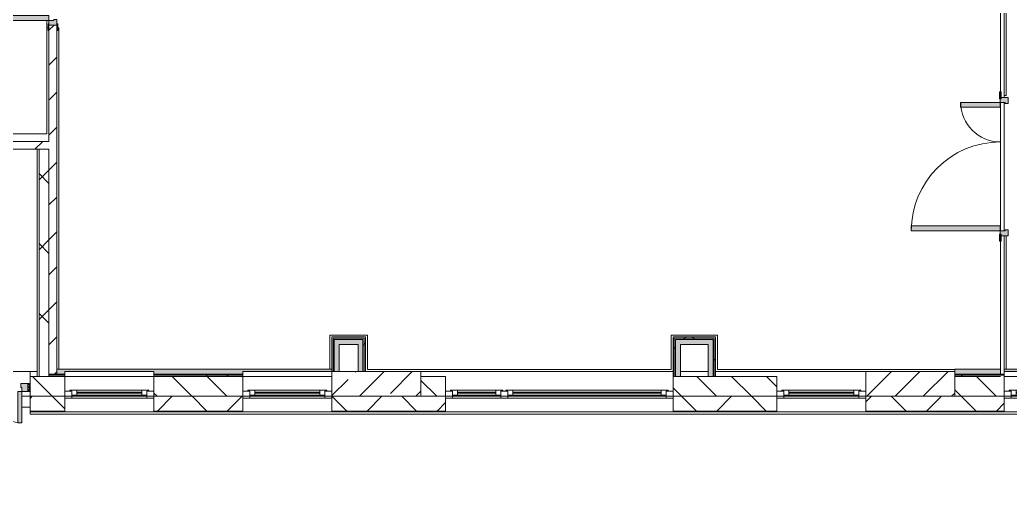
# Model space of a CAD drawing. Header units: millimetres. Extents: x -4005 to 195566, y -8553 to 29000.
# Drawn here: x 170068 to 180083, y -1010 to 3710 of the extents above; entities that cross this region are included whole.
import ezdxf

# ---------------------------------------------------------------- set-up
doc = ezdxf.new("R2010")
doc.units = ezdxf.units.MM
doc.linetypes.add('200_ШТРИХ__ш1_п0_6_', pattern=[160, 100, -60])
for name, color, linetype, lineweight in [('A-DETL-MBND-1', 7, '200_ШТРИХ__ш1_п0_6_', 9), ('A-GLAZ-2', 7, 'Continuous', 5), ('A-WALL', 7, 'Continuous', 9), ('A-WALL-2', 7, 'Continuous', 5), ('I-WALL-6', 7, 'Continuous', 5), ('S-COLS-3', 7, 'Continuous', 5)]:
    doc.layers.add(name, color=color, linetype=linetype, lineweight=lineweight)
for name, color, linetype, lineweight, true_color in [('A-DOOR-2', 7, 'Continuous', 5, 0xaaaaaa), ('A-DOOR-3', 7, 'Continuous', 5, 0xe2e2e2), ('A-DOOR-FRAM-2', 7, 'Continuous', 5, 0xe2e2e2), ('A-DOOR-FRAM-3', 7, 'Continuous', 5, 0xaaaaaa), ('A-FLOR-2', 7, 'Continuous', 5, 0xaaaaaa), ('I-WALL-4', 7, 'Continuous', 5, 0xe7e7e7), ('I-WALL-5', 7, 'Continuous', 9, 0xe7e7e7)]:
    doc.layers.add(name, color=color, linetype=linetype, lineweight=lineweight, true_color=true_color)
pattern_1 = [(45, (60693.44, 0), (-176.7767, 176.7767), [])]
pattern_2 = [(45, (60693.44, 0), (-353.5534, 353.5534), []), (135, (60693.44, 0), (-353.5534, -353.5534), [])]
pattern_3 = [(45, (60693.44, 0), (-285.1231, 285.1231), []), (45, (60978.57, 0), (-285.1231, 285.1231), [504.031, -100.806, 16.764, -84.042])]
pattern_4 = [(45, (60693.44, 0), (-530.33, 530.33), []), (135, (60693.44, 0), (-530.33, -530.33), [])]

# ---------------------------------------------------------------- blocks, each defined once
blk = doc.blocks.new('120_Окно_СКБ_2Ст_Фрамуга сверху - 120_Окно_СКБ_2Ст_2300х2500_h_ ДОО-19727959-1_4_1_птичка')
at = {"layer": 'A-GLAZ-2'}
for p, q in [((-1150, -127), (-1150, -57)), ((-1150, -57), (-1080, -57)), ((1150, -57), (-1150, -57)), ((-1080, -57), (-1080, -127)), ((-1080, -57), (1080, -57)), ((520, -87), (-1080, -87)), ((-1080, -87), (-1080, -127)), ((-1030, -137), (-1030, -87)), ((470, -137), (470, -87)), ((520, -127), (520, -57)), ((520, -57), (590, -57)), ((520, -127), (520, -87)), ((590, -57), (590, -127)), ((1080, -87), (590, -87)), ((590, -87), (590, -127)), ((640, -137), (640, -87)), ((1030, -137), (1030, -87)), ((1080, -127), (1080, -57)), ((1080, -57), (1150, -57)), ((1080, -127), (1080, -87)), ((1150, -57), (1150, -127)), ((-1080, -127), (-1150, -127)), ((-1150, -127), (-1100, -127)), ((-1080, -127), (-1100, -127)), ((-1100, -127), (-1100, -137)), ((-1100, -137), (540, -137)), ((540, -137), (-1100, -137)), ((-1030, -107), (470, -107)), ((470, -117), (-1030, -117)), ((590, -127), (520, -127)), ((540, -127), (520, -127)), ((540, -127), (570, -127)), ((540, -127), (570, -127)), ((540, -137), (540, -127)), ((590, -127), (570, -127)), ((570, -127), (570, -137)), ((570, -137), (1100, -137)), ((1100, -137), (570, -137)), ((640, -107), (1030, -107)), ((1030, -117), (640, -117)), ((1150, -127), (1080, -127)), ((1100, -127), (1080, -127)), ((1100, -127), (1150, -127)), ((1100, -137), (1100, -127))]:
    blk.add_line(p, q, dxfattribs=at)
blk = doc.blocks.new('120_Окно_СКБ_1Ст - 120_Окно_СКБ_1Ст 900х2500_h_ с форточкой-22876038-1_4_1_птичка')
at = {"layer": 'A-GLAZ-2'}
for p, q in [((-450, -127), (-450, -57)), ((-450, -57), (-380, -57)), ((450, -57), (-450, -57)), ((-380, -57), (-380, -127)), ((380, -87), (-380, -87)), ((-380, -87), (-380, -127)), ((-330, -137), (-330, -87)), ((330, -137), (330, -87)), ((380, -127), (380, -57)), ((380, -57), (450, -57)), ((380, -127), (380, -87)), ((450, -57), (450, -127)), ((-380, -127), (-450, -127)), ((-450, -127), (-400, -127)), ((-380, -127), (-400, -127)), ((-400, -127), (-400, -137)), ((-400, -137), (400, -137)), ((400, -137), (-400, -137)), ((-330, -107), (330, -107)), ((330, -117), (-330, -117)), ((450, -127), (380, -127)), ((400, -127), (380, -127)), ((400, -127), (450, -127)), ((400, -137), (400, -127))]:
    blk.add_line(p, q, dxfattribs=at)
blk = doc.blocks.new('110_Дверь_СКБ_2Ст_Наружная - ДН-5_л__ Двухстворчатая 1350 х3800 _h_ в свету с верхним остеклением-21877029-1_4_1_птичка')
at = {"layer": 'A-DOOR-2'}
h = blk.add_hatch(dxfattribs=at)
h.set_pattern_fill('FP_211', color=256, style=0, pattern_type=2)
h.set_pattern_definition([(135, (1626.41, 164.685), (-14.14214, -14.14214), []), (225, (1626.41, 164.685), (14.14214, -14.14214), [])])
h.paths.add_polyline_path([(744, 50), (719, 50), (719, -30), (744, -30), (744, 10)])
at = {"layer": 'A-DOOR-3'}
for points in [[(659, 1010), (619, 1010), (619, 50), (659, 50), (659, 342)], [(-621, 370), (-621, 50), (-581, 50), (-581, 370)]]:
    blk.add_hatch(color=256, dxfattribs=at).paths.add_polyline_path(points)
h = blk.add_hatch(color=256, dxfattribs=at)
h.paths.add_polyline_path([(659, 50), (659, 10), (649, 10), (649, -30), (719, -30), (719, 50)])
h.paths.add_polyline_path([(-681, 50), (-681, -30), (-611, -30), (-611, 10), (-621, 10), (-621, 50), (-651, 50)])
at = {"layer": 'A-DOOR-FRAM-3'}
h = blk.add_hatch(dxfattribs=at)
h.set_pattern_fill('FP_212', color=256, style=0, pattern_type=2)
h.set_pattern_definition([(45, (-496.384, 164.685), (-14.1421, 14.1421), []), (135, (-496.384, 164.685), (-14.1421, -14.1421), [])])
h.paths.add_polyline_path([(-706, 50), (-706, -30), (-681, -30), (-681, 50)])
at = {"layer": 'A-DOOR-2'}
for p, q in [((659, 1010), (619, 1010)), ((619, 1010), (619, 50)), ((659, 50), (659, 1010)), ((-621, 370), (-621, 50)), ((-581, 370), (-621, 370)), ((-581, 50), (-581, 370)), ((-621, 50), (-581, 50)), ((619, 50), (659, 50))]:
    blk.add_line(p, q, dxfattribs=at)
for centre, radius, start, end in [((659, 50), 960, 90, 180), ((-621, 50), 320, 0, 90)]:
    blk.add_arc(centre, radius, start, end, dxfattribs=at)
at = {"layer": 'A-DOOR-FRAM-3'}
for p, q in [((-681, 50), (-706, 50)), ((-706, 50), (-706, -30)), ((-621, 50), (-681, 50)), ((-681, 50), (-681, -30)), ((-681, -30), (-681, 50)), ((-621, 10), (-621, 50)), ((-611, 10), (-621, 10)), ((-611, -30), (-611, 10)), ((659, 10), (649, 10)), ((649, 10), (649, -30)), ((659, 50), (659, 10)), ((719, 50), (659, 50)), ((719, -30), (719, 50)), ((744, 50), (719, 50)), ((719, 50), (719, -30)), ((744, -30), (744, 50)), ((-706, -30), (-681, -30)), ((-681, -30), (-611, -30)), ((649, -30), (719, -30)), ((719, -30), (744, -30))]:
    blk.add_line(p, q, dxfattribs=at)
blk = doc.blocks.new('110_Дверь_СКБ_2Ст - Д-5_п_ Из игровой в коридор-32215844-1_4_1_птичка')
at = {"layer": 'A-DOOR-3'}
for points in [[(-638, 54), (-638, 40), (-588, 40), (-588, 940), (-638, 940), (-638, 60)], [(612, 58), (612, 40), (662, 43), (662, 440), (612, 440), (612, 60)]]:
    blk.add_hatch(color=256, dxfattribs=at).paths.add_polyline_path(points)
h = blk.add_hatch(color=256, dxfattribs=at)
h.paths.add_polyline_path([(-688, -40), (-628, -40), (-628, -10), (-638, -10), (-638, 40), (-688, 40)])
h.paths.add_polyline_path([(652, -10), (652, -40), (712, -40), (712, 40), (662, 40), (662, -10)])
at = {"layer": 'A-DOOR-FRAM-2'}
for points in [[(-742, 40), (-672, 40), (-672, 48), (-742, 48)], [(698, 48), (698, 40), (768, 40), (768, 48), (712, 48)], [(-742, -48), (-672, -48), (-672, -40), (-742, -40)], [(698, -48), (698, -48), (768, -48), (768, -40), (698, -40)]]:
    blk.add_hatch(color=256, dxfattribs=at).paths.add_polyline_path(points)
at = {"layer": 'A-DOOR-2'}
for p, q in [((-638, 940), (-638, 40)), ((-588, 940), (-638, 940)), ((-588, 40), (-588, 940)), ((662, 440), (612, 440)), ((612, 440), (612, 40)), ((662, 40), (662, 440)), ((-638, 40), (-588, 40)), ((612, 40), (662, 40))]:
    blk.add_line(p, q, dxfattribs=at)
for centre, radius, start, end in [((-638, 40), 900, 0, 90), ((662, 40), 400, 90, 180)]:
    blk.add_arc(centre, radius, start, end, dxfattribs=at)
at = {"layer": 'A-DOOR-FRAM-3'}
for p, q in [((-672, 48), (-742, 48)), ((-742, 48), (-742, 40)), ((-742, 40), (-672, 40)), ((-638, 40), (-688, 40)), ((-688, 40), (-688, -40)), ((-672, 40), (-672, 48)), ((-638, -10), (-638, 40)), ((662, 40), (662, -10)), ((712, 40), (662, 40)), ((768, 48), (698, 48)), ((698, 48), (698, 40)), ((698, 40), (768, 40)), ((712, -40), (712, 40)), ((768, 40), (768, 48)), ((-672, -40), (-742, -40)), ((-742, -40), (-742, -48)), ((-742, -48), (-672, -48)), ((-688, -40), (-628, -40)), ((-672, -39), (-688, -39)), ((-688, -39), (-688, -40)), ((-688, -40), (-672, -40)), ((-672, -40), (-672, -39)), ((-672, -48), (-672, -40)), ((-628, -10), (-638, -10)), ((-628, -40), (-628, -10)), ((662, -10), (652, -10)), ((652, -10), (652, -40)), ((652, -40), (712, -40)), ((712, -39), (698, -39)), ((698, -39), (698, -40)), ((698, -40), (712, -40)), ((768, -40), (698, -40)), ((698, -40), (698, -48)), ((698, -48), (768, -48)), ((712, -40), (712, -39)), ((768, -48), (768, -40))]:
    blk.add_line(p, q, dxfattribs=at)
blk = doc.blocks.new('110_Дверь_СКБ_2Ст - Д-5_п__в составе перегородки _не входит в спец__-32680960-1_4_1_птичка')
at = {"layer": 'A-DOOR-3'}
for points in [[(-638, 901), (-638, 0), (-588, 0), (-588, 901)], [(612, 40), (612, 0), (662, 0), (662, 401), (612, 401)]]:
    blk.add_hatch(color=256, dxfattribs=at).paths.add_polyline_path(points)
h = blk.add_hatch(color=256, dxfattribs=at)
h.paths.add_polyline_path([(-688, 0), (-688, -79), (-628, -79), (-628, -49), (-638, -49), (-638, 0)])
h.paths.add_polyline_path([(652, -49), (652, -79), (712, -79), (712, 0), (662, 0), (662, -49)])
at = {"layer": 'A-DOOR-FRAM-2'}
for points in [[(-743, 0), (-673, 0), (-673, 8), (-743, 3)], [(698, 0), (767, 0), (767, 8), (698, 8)], [(-743, -9), (-688, -9), (-688, -1), (-743, -1)], [(712, -9), (767, -9), (767, -1), (712, -1)]]:
    blk.add_hatch(color=256, dxfattribs=at).paths.add_polyline_path(points)
at = {"layer": 'A-DOOR-2'}
for p, q in [((-638, 901), (-638, 0)), ((-588, 901), (-638, 901)), ((-588, 0), (-588, 901)), ((662, 401), (612, 401)), ((612, 401), (612, 0)), ((662, 0), (662, 401)), ((-638, 0), (-588, 0)), ((612, 0), (662, 0))]:
    blk.add_line(p, q, dxfattribs=at)
for centre, radius, start, end in [((-638, 0), 900, 0, 90), ((662, 0), 400, 90, 180)]:
    blk.add_arc(centre, radius, start, end, dxfattribs=at)
at = {"layer": 'A-DOOR-FRAM-3'}
for p, q in [((-673, 8), (-743, 8)), ((-743, 8), (-743, 0)), ((-743, 0), (-673, 0)), ((-638, 0), (-688, 0)), ((-688, 0), (-688, -79)), ((-673, 0), (-688, 0)), ((-688, 0), (-688, -1)), ((-673, 0), (-673, 8)), ((-673, -1), (-673, 0)), ((-638, -49), (-638, 0)), ((662, 0), (662, -49)), ((712, 0), (662, 0)), ((767, 8), (698, 8)), ((698, 8), (698, 0)), ((712, 0), (698, 0)), ((698, 0), (698, -1)), ((698, 0), (767, 0)), ((712, -79), (712, 0)), ((712, -1), (712, 0)), ((767, 0), (767, 8)), ((-673, -1), (-743, -1)), ((-743, -1), (-743, -9)), ((-743, -9), (-673, -9)), ((-688, -79), (-628, -79)), ((-688, -1), (-673, -1)), ((-673, -9), (-673, -1)), ((-628, -49), (-638, -49)), ((-628, -79), (-628, -49)), ((662, -49), (652, -49)), ((652, -49), (652, -79)), ((652, -79), (712, -79)), ((698, -1), (712, -1)), ((767, -1), (698, -1)), ((698, -1), (698, -9)), ((698, -9), (767, -9)), ((767, -9), (767, -1))]:
    blk.add_line(p, q, dxfattribs=at)

msp = doc.modelspace()

# ---------------------------------------------------------------- hatches: boundary and pattern name
at = {"layer": 'A-WALL-2'}
h = msp.add_hatch(dxfattribs=at)
h.set_pattern_fill('FP_154', color=256, style=0, pattern_type=2)
h.set_pattern_definition([(135, (60693.44, 0), (-176.7767, -176.7767), [])])
h.paths.add_polyline_path([(184423.4, -100), (184423.4, 100), (184223.4, 100), (184223.4, -100)])
h.paths.add_polyline_path([(152623.4, -100), (153423.4, -100), (153423.4, 100), (152623.4, 100), (152623.4, -68.4)])
h.paths.add_polyline_path([(155473.4, -100), (155473.4, 100), (155223.4, 100), (155223.4, -100)])
h.paths.add_polyline_path([(157798.4, -100), (158798.4, -100), (158798.4, 100), (157798.4, 100)])
h.paths.add_polyline_path([(181823.4, -100), (181923.4, -100), (181923.4, 100), (181823.4, 100), (181823.4, -11)])
h.paths.add_polyline_path([(161523.4, -100), (162423.4, -100), (162423.4, 100), (161523.4, 100), (161523.4, 82.2)])
h.paths.add_polyline_path([(163573.4, -100), (163573.4, 100), (163323.4, 100), (163323.4, -100)])
h.paths.add_polyline_path([(165873.4, -100), (166923.4, -100), (166923.4, 100), (165873.4, 100), (165873.4, -27.9)])
h.paths.add_polyline_path([(170263.4, -100), (170523.4, -100), (170523.4, 100), (170173.4, 100), (170173.4, -100), (170243.4, -100)])
h.paths.add_polyline_path([(180023.4, -100), (180023.4, 100), (179523.4, 100), (179523.4, -100), (179844.4, -100)])
h.paths.add_polyline_path([(171423.4, -100), (172323.4, -100), (172323.4, 100), (171423.4, 100), (171423.4, -55)])
h.paths.add_polyline_path([(177222.4, -100), (177723.4, -100), (177723.4, 100), (176673.4, 100), (176673.4, -100)])
h.paths.add_polyline_path([(174373.4, -100), (174373.4, 100), (174123.4, 100), (174123.4, -100)])
h = msp.add_hatch(dxfattribs=at)
h.set_pattern_fill('FP_172', color=256, style=0, pattern_type=2)
h.set_pattern_definition(pattern_2)
h.paths.add_polyline_path([(149903.4, -250), (151723.4, -250), (151723.4, -100), (149903.4, -100)])
h.paths.add_polyline_path([(181417.6, -250), (181923.4, -250), (181923.4, -100), (180923.4, -100), (180923.4, -250)])
h.paths.add_polyline_path([(184223.4, -250), (185773.4, -250), (185773.4, -100), (184223.4, -100), (184223.4, -210)])
h.paths.add_polyline_path([(172323.4, -250), (172323.4, -100), (171423.4, -100), (171423.4, -250)])
h.paths.add_polyline_path([(168723.4, -250), (168723.4, -100), (167823.4, -100), (167823.4, -250), (168043.4, -250)])
h.paths.add_polyline_path([(170523.4, -250), (170523.4, -100), (170173.4, -100), (170173.4, -250), (170405.2, -250)])
h.paths.add_polyline_path([(177723.4, -250), (177723.4, -100), (176673.4, -100), (176673.4, -250), (177222.4, -250)])
h.paths.add_polyline_path([(173223.4, -250), (174373.4, -250), (174373.4, -100), (173223.4, -100), (173223.4, -210)])
h.paths.add_polyline_path([(179320, -250), (180023.4, -250), (180023.4, -100), (178623.4, -100), (178623.4, -250)])
h.paths.add_polyline_path([(155473.4, -250), (155473.4, -100), (154323.4, -100), (154323.4, -250)])
h.paths.add_polyline_path([(160441.6, -250), (160623.4, -250), (160623.4, -100), (159723.4, -100), (159723.4, -250)])
h.paths.add_polyline_path([(163573.4, -250), (163573.4, -100), (161523.4, -100), (161523.4, -250), (162539.2, -250)])
h.paths.add_polyline_path([(157773.4, -250), (158823.4, -250), (158823.4, -100), (157773.4, -100), (157773.4, -210)])
h.paths.add_polyline_path([(165873.4, -250), (166923.4, -250), (166923.4, -100), (165873.4, -100), (165873.4, -210)])
h.paths.add_polyline_path([(152623.4, -250), (153423.4, -250), (153423.4, -100), (152623.4, -100), (152623.4, -210)])
at = {"layer": 'I-WALL-4'}
for points in [[(173298.4, 150), (173298.4, 475), (173248.4, 475), (173248.4, 150)], [(173298.4, 425), (173538.4, 425), (173538.4, 475), (173298.4, 475)], [(173488.4, 150), (173538.4, 150), (173538.4, 425), (173488.4, 425), (173488.4, 175)], [(176748.4, 100), (176748.4, 475), (176698.4, 475), (176698.4, 100)], [(177078.4, 425), (177078.4, 475), (176748.4, 475), (176748.4, 425), (177028.4, 425)], [(177078.4, 100), (177078.4, 425), (177028.4, 425), (177028.4, 100)]]:
    msp.add_hatch(color=256, dxfattribs=at).paths.add_polyline_path(points)
at = {"layer": 'I-WALL-5'}
msp.add_hatch(color=256, dxfattribs=at).paths.add_polyline_path([(171423.4, 125), (172323.4, 127), (172323.4, 150), (173223.4, 150), (173223.4, 175), (170443.4, 170), (170443.4, 125), (170523.4, 125), (170523.4, 150), (171423.4, 150)])
h = msp.add_hatch(color=256, dxfattribs=at)
h.paths.add_polyline_path([(179983.4, 125), (179983.4, 175), (179523.4, 170), (179523.4, 125), (179844.4, 125)])
h.paths.add_polyline_path([(180923.4, 150), (180923.4, 175), (180023.4, 170), (180023.4, 150), (180368.8, 150)])
at = {"layer": 'I-WALL-6'}
h = msp.add_hatch(dxfattribs=at)
h.set_pattern_fill('FP_170', color=256, style=0, pattern_type=2)
h.set_pattern_definition(pattern_1)
h.paths.add_polyline_path([(170363.4, 125), (170443.4, 125), (170443.4, 3655), (170363.4, 3655), (170363.4, 150)])
h.paths.add_polyline_path([(170413.4, 5055), (170443.4, 5055), (170443.4, 10400), (170363.4, 10400), (170363.4, 5055)])
h = msp.add_hatch(dxfattribs=at)
h.set_pattern_fill('FP_170', color=256, style=0, pattern_type=2)
h.set_pattern_definition(pattern_1)
h.paths.add_polyline_path([(168057.2, 2400), (168542.4, 2400), (168542.4, 2480), (168043.4, 2480), (168043.4, 2400)])
h.paths.add_polyline_path([(170243.4, 2400), (170363.4, 2400), (170360.6, 2480), (169942.4, 2480), (169942.4, 2400), (170173.4, 2400)])
h = msp.add_hatch(dxfattribs=at)
h.set_pattern_fill('FP_172', color=256, style=0, pattern_type=2)
h.set_pattern_definition(pattern_2)
h.paths.add_polyline_path([(170363.4, 100), (170363.4, 2400), (170263.4, 2400), (170263.4, 100), (170348.4, 100)])
h = msp.add_hatch(dxfattribs=at)
h.set_pattern_fill('FP_250', color=256, style=0, pattern_type=2)
h.set_pattern_definition(pattern_4)
h.paths.add_polyline_path([(173538.4, 150), (173550.9, 150), (173548.7, 475), (173538.4, 475), (173538.4, 175)])
h = msp.add_hatch(dxfattribs=at)
h.set_pattern_fill('FP_250', color=256, style=0, pattern_type=2)
h.set_pattern_definition(pattern_4)
h.paths.add_polyline_path([(173563.4, 150), (173563.4, 487.5), (173550.9, 487.5), (173550.9, 150)])
h = msp.add_hatch(dxfattribs=at)
h.set_pattern_fill('FP_250', color=256, style=0, pattern_type=2)
h.set_pattern_definition(pattern_4)
h.paths.add_polyline_path([(176685.9, 100), (176685.9, 500), (176673.4, 500), (176673.4, 100)])
h = msp.add_hatch(dxfattribs=at)
h.set_pattern_fill('FP_250', color=256, style=0, pattern_type=2)
h.set_pattern_definition(pattern_4)
h.paths.add_polyline_path([(176698.4, 487.5), (177103.4, 487.5), (177103.4, 500), (176685.9, 500), (176685.9, 487.5)])
h = msp.add_hatch(dxfattribs=at)
h.set_pattern_fill('FP_250', color=256, style=0, pattern_type=2)
h.set_pattern_definition(pattern_4)
h.paths.add_polyline_path([(176698.4, 100), (176698.4, 487.5), (176685.9, 487.5), (176685.9, 100)])
h = msp.add_hatch(dxfattribs=at)
h.set_pattern_fill('FP_250', color=256, style=0, pattern_type=2)
h.set_pattern_definition(pattern_4)
h.paths.add_polyline_path([(177090.9, 475), (177090.9, 487.5), (176698.4, 487.5), (176698.4, 475), (177078.4, 475)])
h = msp.add_hatch(dxfattribs=at)
h.set_pattern_fill('FP_250', color=256, style=0, pattern_type=2)
h.set_pattern_definition(pattern_4)
h.paths.add_polyline_path([(177078.4, 100), (177090.9, 100), (177090.9, 475), (177078.4, 475), (177078.4, 148.4)])
h = msp.add_hatch(dxfattribs=at)
h.set_pattern_fill('FP_250', color=256, style=0, pattern_type=2)
h.set_pattern_definition(pattern_4)
h.paths.add_polyline_path([(177090.9, 100), (177103.4, 100), (177103.4, 487.5), (177090.9, 487.5), (177090.9, 148.8)])
h = msp.add_hatch(dxfattribs=at)
h.set_pattern_fill('FP_250', color=256, style=0, pattern_type=2)
h.set_pattern_definition(pattern_4)
h.paths.add_polyline_path([(170363.4, 112.5), (170523.4, 112.5), (170523.4, 125), (170363.4, 125)])
h.paths.add_polyline_path([(171423.4, 112.5), (172323.4, 112.5), (172323.4, 125), (171423.4, 125)])
h = msp.add_hatch(dxfattribs=at)
h.set_pattern_fill('FP_250', color=256, style=0, pattern_type=2)
h.set_pattern_definition(pattern_4)
h.paths.add_polyline_path([(170405.2, 100), (170523.4, 100), (170523.4, 112.5), (170363.4, 112.5), (170363.4, 100), (170389.4, 100)])
h.paths.add_polyline_path([(172323.4, 100), (172323.4, 112.5), (171423.4, 112.5), (171423.4, 100)])
h = msp.add_hatch(dxfattribs=at)
h.set_pattern_fill('FP_250', color=256, style=0, pattern_type=2)
h.set_pattern_definition(pattern_4)
h.paths.add_polyline_path([(179983.4, 112.5), (180023.4, 112.5), (180023.4, 125), (179523.4, 125), (179523.4, 112.5), (179980.9, 112.5)])
h = msp.add_hatch(dxfattribs=at)
h.set_pattern_fill('FP_250', color=256, style=0, pattern_type=2)
h.set_pattern_definition(pattern_4)
h.paths.add_polyline_path([(179983.4, 100), (180023.4, 100), (180023.4, 112.5), (179523.4, 112.5), (179523.4, 100), (179844.4, 100)])
at = {"layer": 'S-COLS-3'}
h = msp.add_hatch(dxfattribs=at)
h.set_pattern_fill('FP_153', color=256, style=0, pattern_type=2)
h.set_pattern_definition(pattern_3)
h.paths.add_polyline_path([(174123.4, -100), (174123.4, 150), (173223.4, 150), (173223.4, -100), (174076, -100)])
h = msp.add_hatch(dxfattribs=at)
h.set_pattern_fill('FP_153', color=256, style=0, pattern_type=2)
h.set_pattern_definition(pattern_3)
h.paths.add_polyline_path([(179320, -100), (179523.4, -100), (179523.4, 150), (178623.4, 150), (178623.4, -100)])

# ---------------------------------------------------------------- linework, layer by layer
at = {"layer": 'A-DETL-MBND-1'}
msp.add_line((170173.4, -210), (170088.4, -210), dxfattribs=at)
at = {"layer": 'A-FLOR-2'}
for p, q in [((180043.4, 10360), (180043.4, 2945)), ((170342.4, 3705), (170342.4, 3630)), ((170342.4, 3630), (170355.4, 3630)), ((170343.4, 2557), (170343.4, 3705)), ((170451.4, 3630), (170463.4, 3630)), ((170463.4, 3630), (170463.4, 174.5)), ((180043.4, 2945), (180023.1, 2945)), ((168063.4, 2557), (170343.4, 2557)), ((180043.4, 1525), (180043.4, 175)), ((173203.4, 174.4), (173203.4, 520)), ((173203.4, 520), (173583.4, 520)), ((173583.4, 520), (173583.4, 170)), ((176653.4, 170), (176653.4, 520)), ((176653.4, 520), (177123.4, 520)), ((177123.4, 520), (177123.4, 170)), ((168723.4, 150), (170173.4, 150)), ((173583.4, 170), (176653.4, 170)), ((177123.4, 170), (179523.4, 170))]:
    msp.add_line(p, q, dxfattribs=at)
at = {"layer": 'A-WALL'}
for p, q in [((170363.4, 2400), (170243.4, 2400)), ((170263.4, 2400), (170263.4, 100)), ((170363.4, 2400), (170363.4, 125)), ((173235.9, 487.5), (173235.9, 150)), ((173550.9, 487.5), (173235.9, 487.5)), ((173248.4, 475), (173248.4, 150)), ((173538.4, 475), (173248.4, 475)), ((173538.4, 150), (173538.4, 475)), ((173550.9, 150), (173550.9, 487.5)), ((176685.9, 487.5), (176685.9, 100)), ((177090.9, 487.5), (176685.9, 487.5)), ((176698.4, 475), (176698.4, 100)), ((177078.4, 475), (176698.4, 475)), ((177078.4, 100), (177078.4, 475)), ((177090.9, 100), (177090.9, 487.5)), ((170523.4, 125), (170363.4, 125)), ((170523.4, 112.5), (170363.4, 112.5)), ((170443.4, 175), (170443.4, 125)), ((171423.4, 125), (172323.4, 125)), ((171423.4, 112.5), (172323.4, 112.5)), ((179523.4, 125), (180023.4, 125)), ((179523.4, 112.5), (180023.4, 112.5)), ((179983.4, 125), (179983.4, 175)), ((180023.4, 175), (180023.4, 150)), ((170243.4, 100), (170523.4, 100)), ((172323.4, 100), (171423.4, 100)), ((179523.4, 100), (179523.4, 100)), ((179523.4, 100), (179983.4, 100)), ((170173.4, -100), (170523.4, -100)), ((170523.4, -100), (170173.4, -100)), ((171423.4, -100), (172323.4, -100)), ((172323.4, -100), (171423.4, -100)), ((174123.4, -100), (174373.4, -100)), ((174373.4, -100), (174123.4, -100)), ((176673.4, -100), (177723.4, -100)), ((177723.4, -100), (176673.4, -100)), ((179523.4, -100), (180023.4, -100)), ((180023.4, -100), (179523.4, -100)), ((170173.4, -250), (170523.4, -250)), ((170173.4, -253), (170523.4, -253)), ((171423.4, -250), (172323.4, -250)), ((171423.4, -253), (172323.4, -253)), ((173223.4, -250), (174373.4, -250)), ((173223.4, -253), (174373.4, -253)), ((176673.4, -250), (177723.4, -250)), ((176673.4, -253), (177723.4, -253)), ((178623.4, -250), (180023.4, -250)), ((178623.4, -253), (180023.4, -253))]:
    msp.add_line(p, q, dxfattribs=at)
at = {"layer": 'A-WALL-2'}
for p, q in [((170243.4, 100), (170173.4, 100)), ((170173.4, 100), (170173.4, 30)), ((170523.4, -258), (170523.4, 100)), ((171423.4, 100), (171423.4, -258)), ((172323.4, -258), (172323.4, 100)), ((174373.4, 100), (174123.4, 100)), ((174123.4, 100), (174123.4, -100)), ((174373.4, -258), (174373.4, 100)), ((176673.4, 100), (176673.4, -258)), ((177723.4, 100), (176748.4, 100)), ((177723.4, -258), (177723.4, 100)), ((179523.4, 100), (179523.4, -100)), ((180023.4, -258), (180023.4, 100)), ((170173.4, -50), (170173.4, -280)), ((170523.4, -100), (171423.4, -100)), ((174123.4, -100), (172323.4, -100)), ((173223.4, -100), (173223.4, -258)), ((174373.4, -100), (176673.4, -100)), ((179523.4, -100), (177723.4, -100)), ((178623.4, -100), (178623.4, -258)), ((181823.4, -100), (180023.4, -100)), ((170173.4, -258), (173223.4, -258)), ((185953.4, -280), (170173.4, -280)), ((173223.4, -258), (185931.4, -258))]:
    msp.add_line(p, q, dxfattribs=at)
at = {"layer": 'I-WALL-6'}
for p, q in [((180023.4, 2925), (180023.4, 10400)), ((179983.4, 5180), (179983.4, 2980)), ((170363.4, 3600), (170363.4, 2480)), ((170443.4, 175), (170443.4, 3600)), ((179983.4, 1575), (179983.4, 2875)), ((180023.4, 2875), (180023.4, 1575)), ((170363.4, 2480), (169997.4, 2480)), ((169997.4, 2400), (170243.4, 2400)), ((170243.4, 2400), (170243.4, 100)), ((180023.4, 175), (180023.4, 1525)), ((179983.4, 1470), (179983.4, 175)), ((173223.4, 500), (173223.4, 150)), ((173563.4, 500), (173223.4, 500)), ((173298.4, 150), (173298.4, 425)), ((173298.4, 425), (173488.4, 425)), ((173488.4, 425), (173488.4, 150)), ((173563.4, 150), (173563.4, 500)), ((176673.4, 500), (176673.4, 100)), ((177103.4, 500), (176673.4, 500)), ((176748.4, 100), (176748.4, 425)), ((176748.4, 425), (177028.4, 425)), ((177028.4, 425), (177028.4, 100)), ((177103.4, 100), (177103.4, 500)), ((168723.4, 150), (170243.4, 150)), ((170173.4, 150), (170173.4, 100)), ((170363.4, 125), (170363.4, 100)), ((173223.4, 175), (170443.4, 175)), ((170523.4, 100), (170523.4, 150)), ((170523.4, 150), (171423.4, 150)), ((171423.4, 150), (171423.4, 100)), ((172323.4, 100), (172323.4, 150)), ((172323.4, 150), (173223.4, 150)), ((173223.4, 150), (173298.4, 150)), ((173488.4, 150), (173563.4, 150)), ((174123.4, 150), (176673.4, 150)), ((176748.4, 150), (177028.4, 150)), ((177103.4, 150), (178623.4, 150)), ((179983.4, 175), (179523.4, 175)), ((179523.4, 175), (179523.4, 100)), ((180923.4, 175), (180023.4, 175)), ((180023.4, 100), (180023.4, 150)), ((180023.4, 150), (180923.4, 150)), ((171423.4, 100), (170523.4, 100)), ((173223.4, 100), (172323.4, 100)), ((176673.4, 100), (176748.4, 100)), ((180923.4, 100), (180023.4, 100)), ((170173.4, -100), (170088.4, -100)), ((171423.4, -100), (170523.4, -100)), ((173223.4, -100), (172323.4, -100)), ((176673.4, -100), (174373.4, -100)), ((178623.4, -100), (177723.4, -100)), ((180923.4, -100), (180023.4, -100))]:
    msp.add_line(p, q, dxfattribs=at)
at = {"layer": 'S-COLS-3'}
for p, q in [((174123.4, 150), (173223.4, 150)), ((173223.4, 150), (173223.4, -100)), ((174123.4, 100), (174123.4, 150)), ((179523.4, 150), (178623.4, 150)), ((178623.4, 150), (178623.4, -100)), ((179523.4, 100), (179523.4, 150)), ((174123.4, -100), (174123.4, 100)), ((179523.4, -100), (179523.4, 100)), ((173223.4, -100), (174123.4, -100)), ((178623.4, -100), (179523.4, -100))]:
    msp.add_line(p, q, dxfattribs=at)

# ---------------------------------------------------------------- block references
at = {"layer": 'A-DOOR-2'}
for name, p, rotation in [('110_Дверь_СКБ_2Ст - Д-5_п_ Из игровой в коридор-32215844-1_4_1_птичка', (170403.4, 4342.5), 89.99999999999991), ('110_Дверь_СКБ_2Ст - Д-5_п__в составе перегородки _не входит в спец__-32680960-1_4_1_птичка', (179982.9, 2212.5), 90), ('110_Дверь_СКБ_2Ст_Наружная - ДН-5_л__ Двухстворчатая 1350 х3800 _h_ в свету с верхним остеклением-21877029-1_4_1_птичка', (169467.9, 0), 180)]:
    msp.add_blockref(name, p, dxfattribs=dict(at, rotation=rotation))
at = {"layer": 'A-GLAZ-2', "rotation": 180}
for name, p in [('120_Окно_СКБ_1Ст - 120_Окно_СКБ_1Ст 900х2500_h_ с форточкой-22876038-1_4_1_птичка', (170973.4, -175)), ('120_Окно_СКБ_1Ст - 120_Окно_СКБ_1Ст 900х2500_h_ с форточкой-22876038-1_4_1_птичка', (172773.4, -175)), ('120_Окно_СКБ_2Ст_Фрамуга сверху - 120_Окно_СКБ_2Ст_2300х2500_h_ ДОО-19727959-1_4_1_птичка', (175523.4, -175)), ('120_Окно_СКБ_1Ст - 120_Окно_СКБ_1Ст 900х2500_h_ с форточкой-22876038-1_4_1_птичка', (178173.4, -175)), ('120_Окно_СКБ_1Ст - 120_Окно_СКБ_1Ст 900х2500_h_ с форточкой-22876038-1_4_1_птичка', (180473.4, -175))]:
    msp.add_blockref(name, p, dxfattribs=at)

doc.saveas('drawing.dxf')
